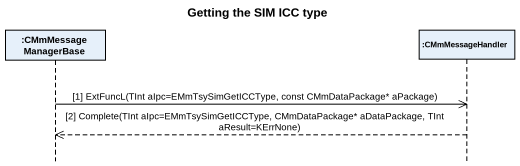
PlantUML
@startuml
title Getting the SIM ICC type
hide footbox
participant ":CMmMessageManagerBase" as CMmMessageManagerBase
participant ":CMmMessageHandler" as CMmMessageHandler

CMmMessageManagerBase ->> CMmMessageHandler : [1] ExtFuncL(TInt aIpc=EMmTsySimGetICCType, const CMmDataPackage* aPackage)
CMmMessageHandler -->> CMmMessageManagerBase : [2] Complete(TInt aIpc=EMmTsySimGetICCType, CMmDataPackage* aDataPackage, TInt aResult=KErrNone)
@enduml
